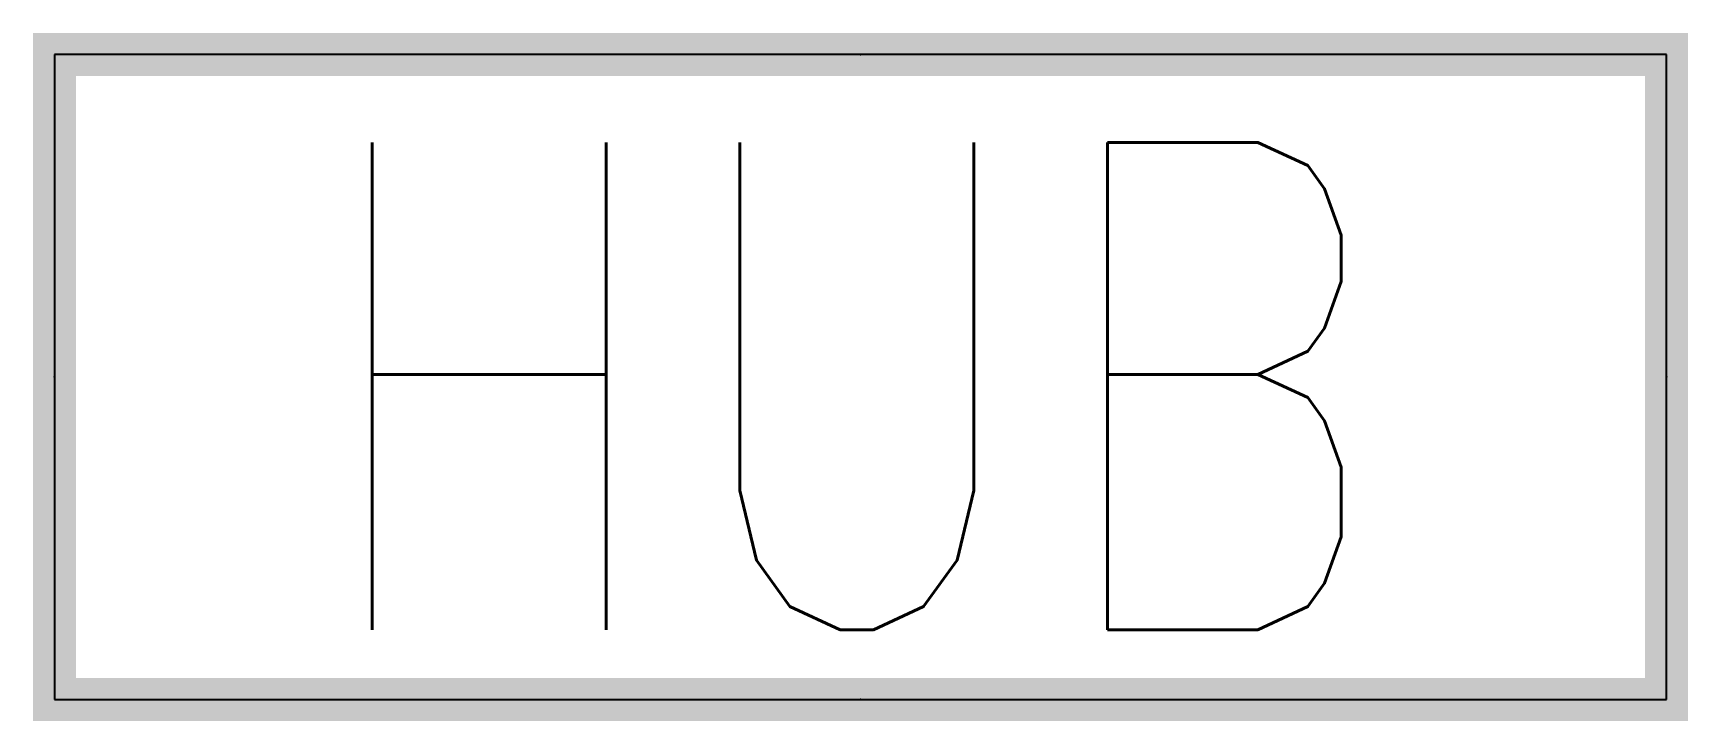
# Model space of a CAD drawing. Header units: millimetres. Extents: x -386 to 384, y -162 to 158.
import ezdxf
from ezdxf.enums import TextEntityAlignment as Align

# ---------------------------------------------------------------- set-up
doc = ezdxf.new("R2010")
doc.units = ezdxf.units.MM
doc.layers.add('EQUIP', color=7, linetype='Continuous')
doc.styles.add('_TEL_DIM', font='SIMPLEX', dxfattribs={"width": 0.8, "height": 3.5, "bigfont": 'HZTXT'})

# ---------------------------------------------------------------- blocks, each defined once
blk = doc.blocks.new('$Equip$00002556')
for p, q in [((0.749, 0.2951), (-0.751, 0.2951)), ((-0.751, 0.2951), (-0.751, -0.3049)), ((0.749, -0.3049), (0.749, 0.2951)), ((-0.751, -0.3049), (0.749, -0.3049))]:
    blk.add_line(p, q)
at = {"const_width": 0.04}
blk.add_lwpolyline([(-0.751, 0.2951), (-0.751, -0.3049), (0.749, -0.3049), (0.749, 0.2951), (-0.751, 0.2951), (-0.751, -0.3049)], dxfattribs=at)
for p in [(-0.001, 0.2951), (-0.751, -0.0049), (0.749, -0.0049), (-0.001, -0.3049)]:
    blk.add_point(p)
at = {"color": 7, "style": '_TEL_DIM'}
blk.add_attdef('$TEXT$', text='', height=0.4, dxfattribs=at).set_placement((-0.001, -0.0049), align=Align.MIDDLE_CENTER)
at = {"color": 7, "style": '_TEL_DIM', "flags": 1}
blk.add_attdef('A', text='', height=0.00002, dxfattribs=at).set_placement((0, 0), align=Align.MIDDLE_CENTER)

msp = doc.modelspace()

# ---------------------------------------------------------------- block references
at = {"layer": 'EQUIP', "xscale": 500, "yscale": 500, "zscale": 500}
msp.add_blockref('$Equip$00002556', (0, 0), dxfattribs=at)
msp.add_blockref('$Equip$00002556', (0, 0), dxfattribs=at)

# ---------------------------------------------------------------- texts
at = {"layer": 'EQUIP', "style": '_TEL_DIM', "width": 0.8}
msp.add_text('HUB', height=226.731, dxfattribs=at).set_placement((-258.76, -120.04))
msp.add_text('HUB', height=226.731, dxfattribs=at).set_placement((-258.76, -120.04))

doc.saveas('drawing.dxf')
